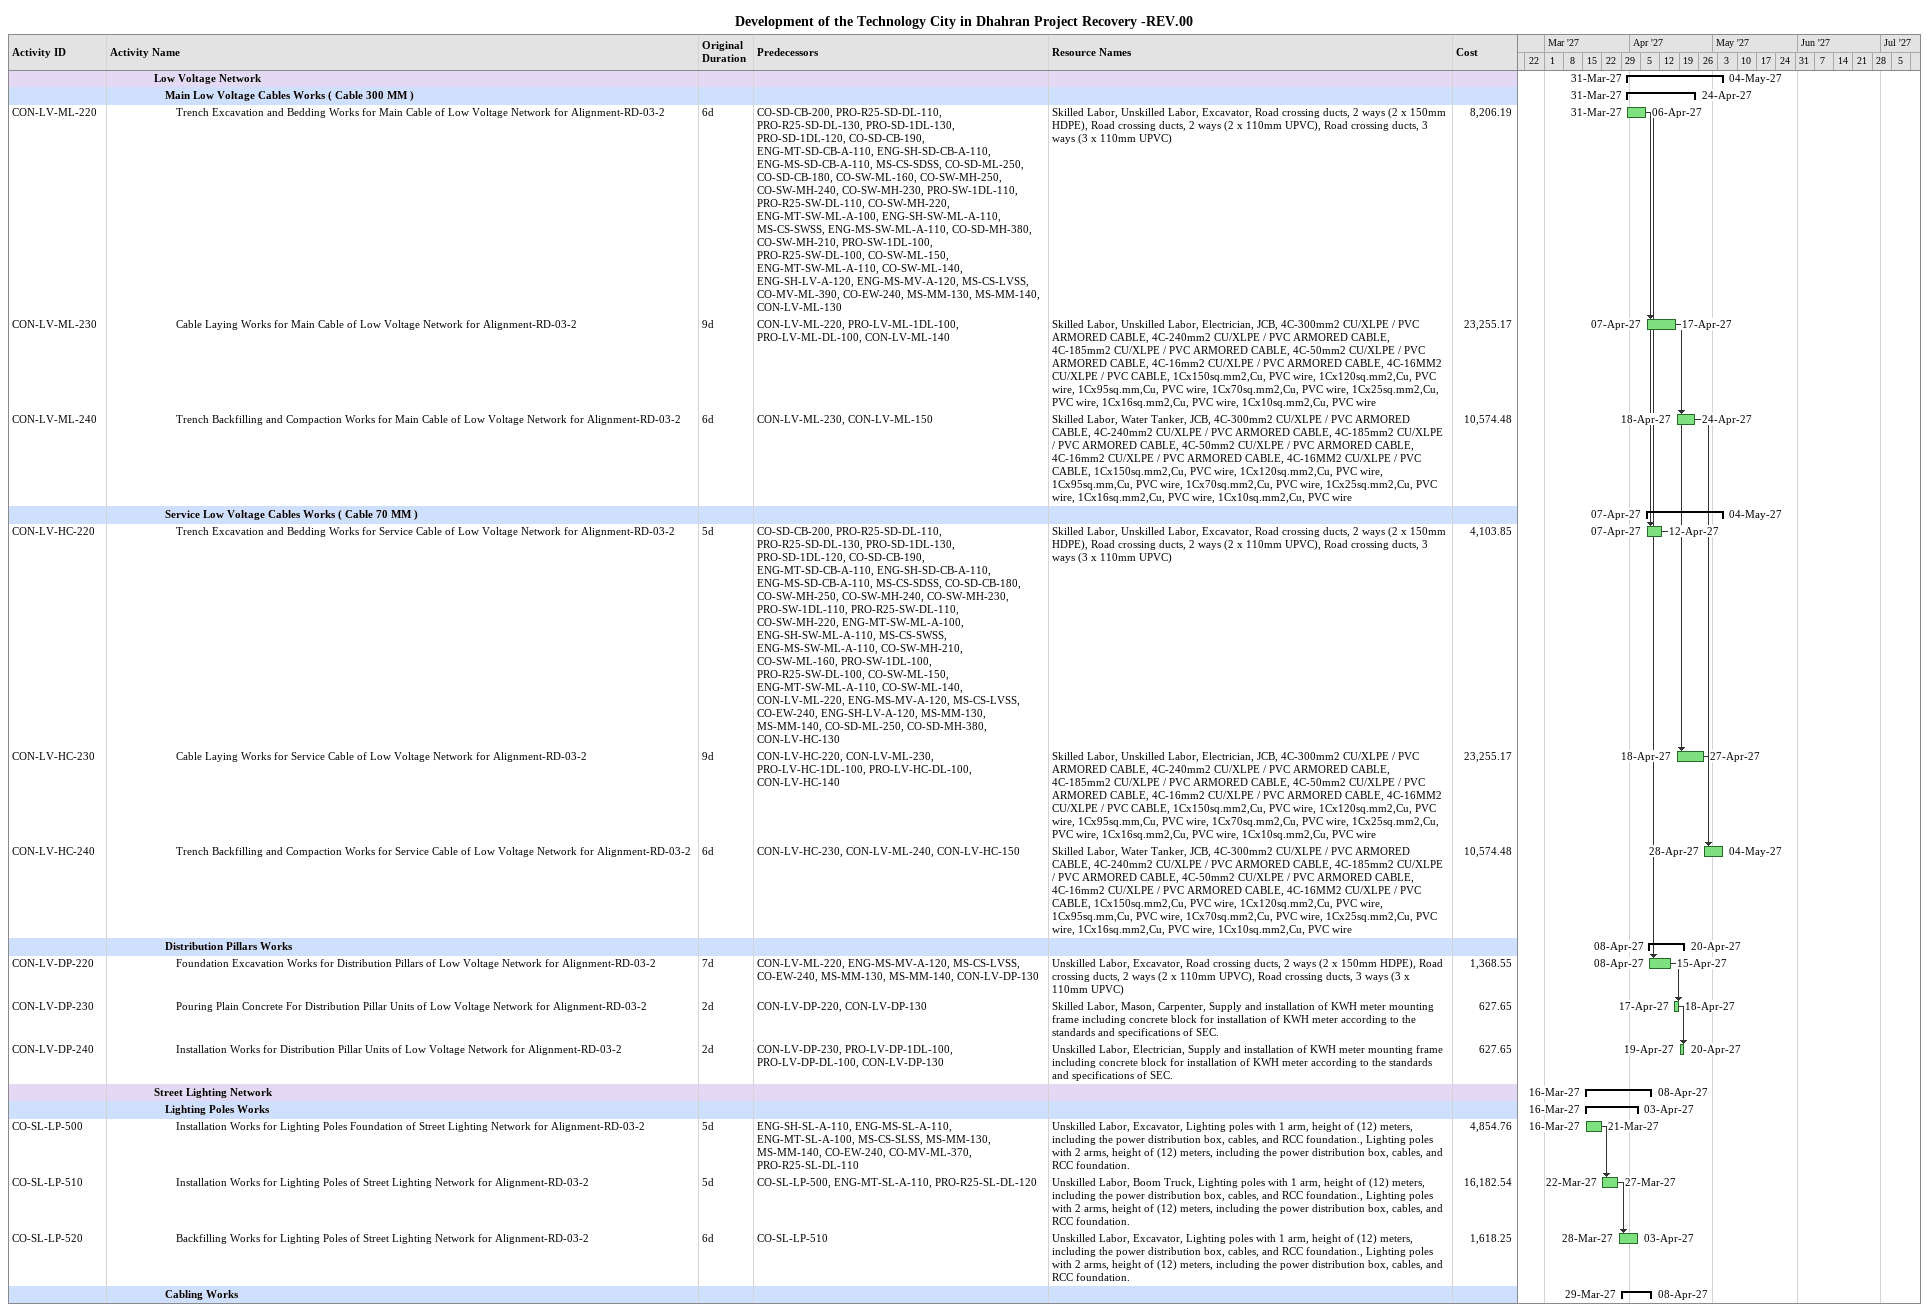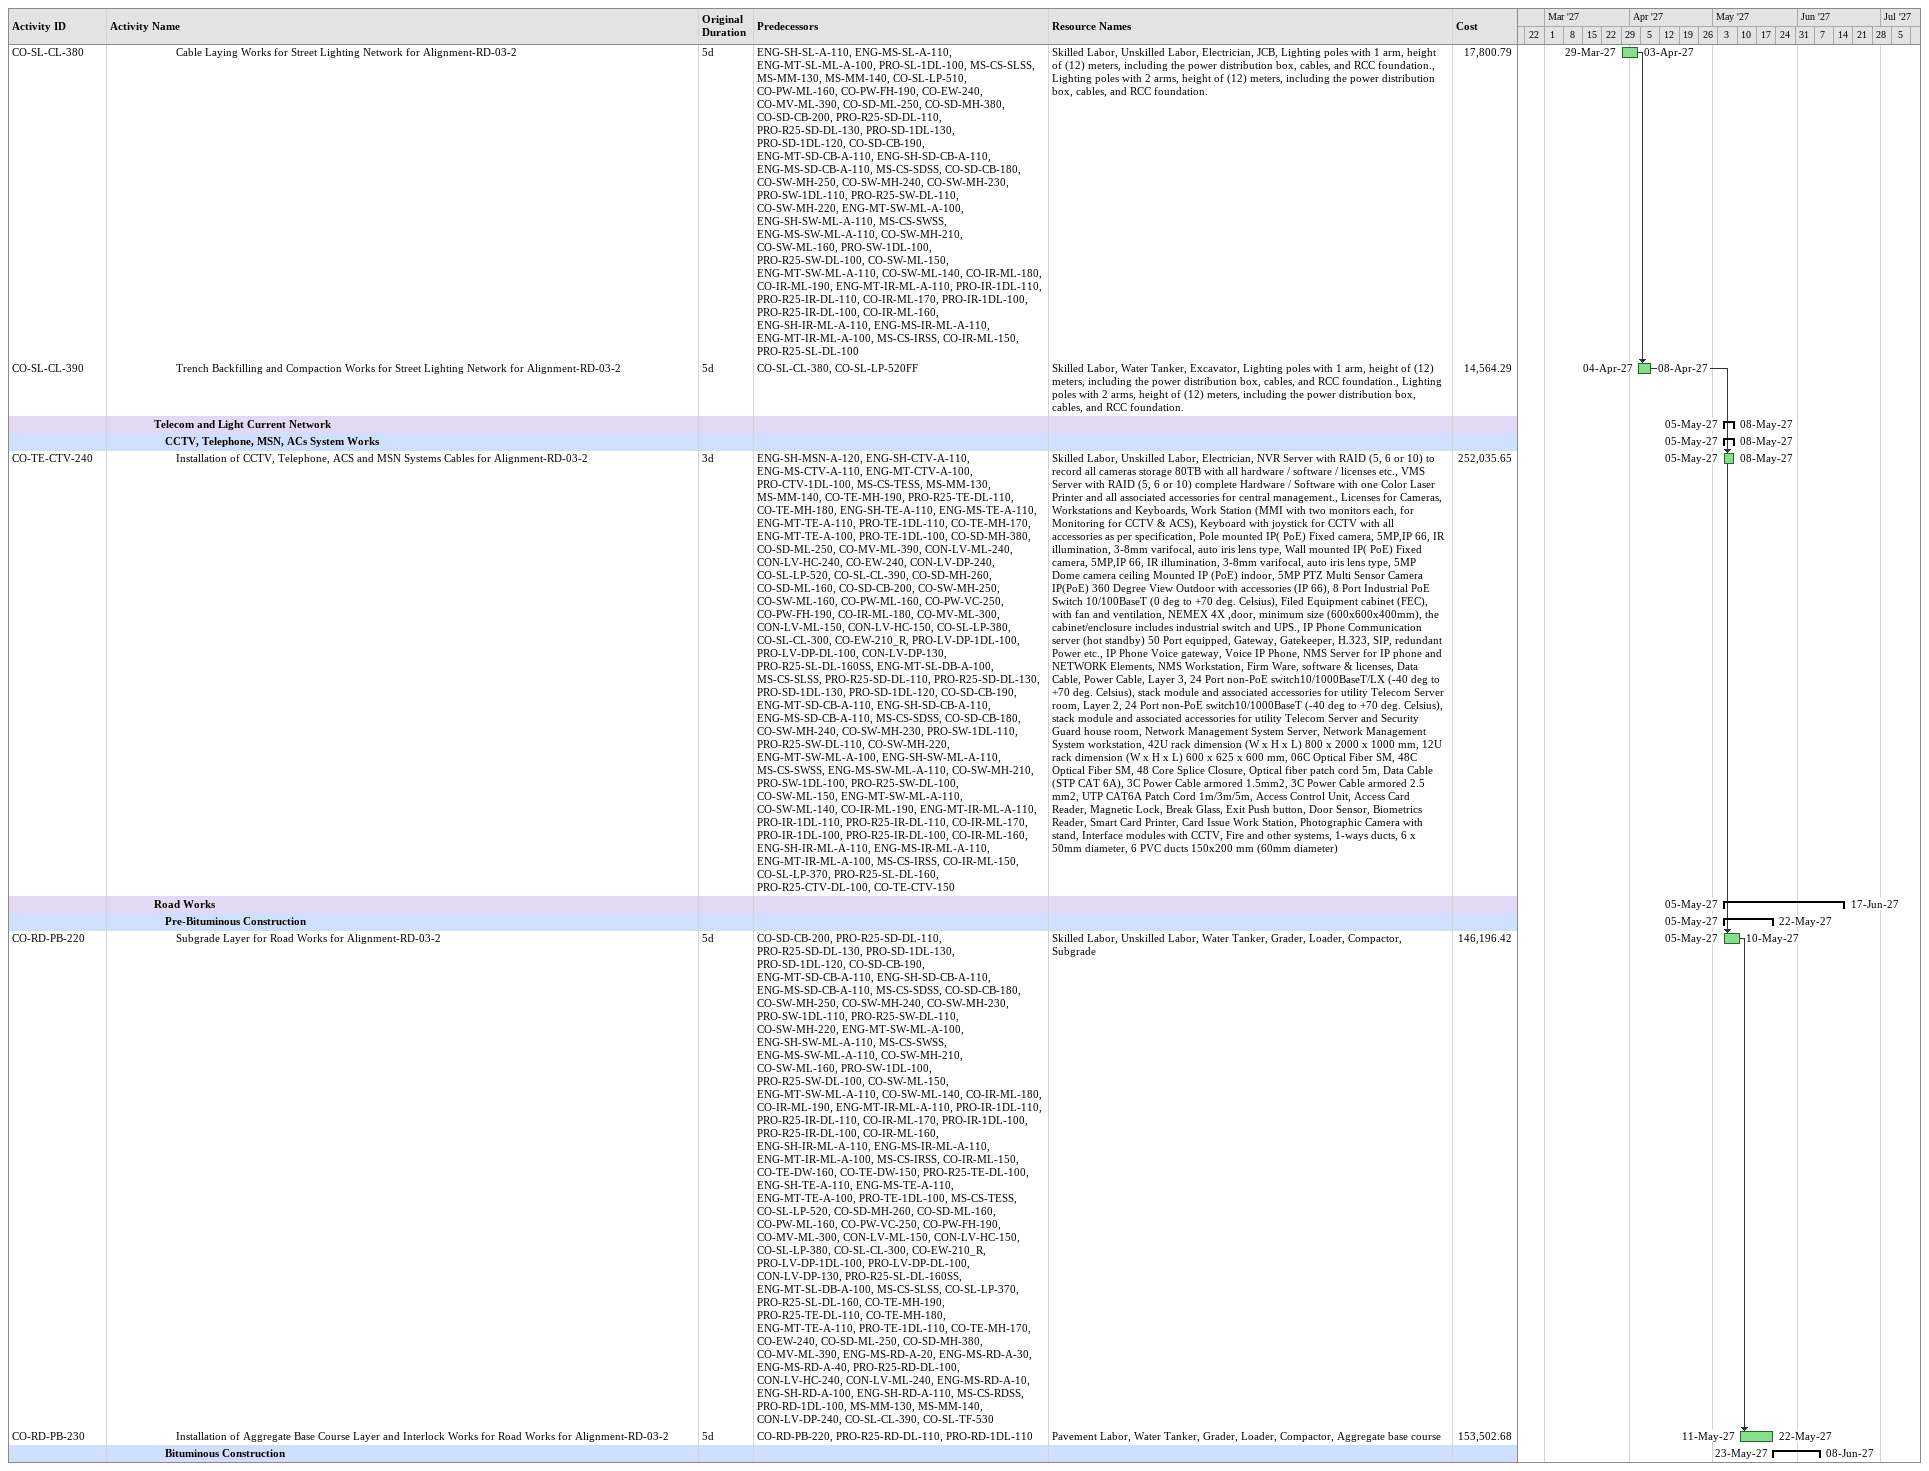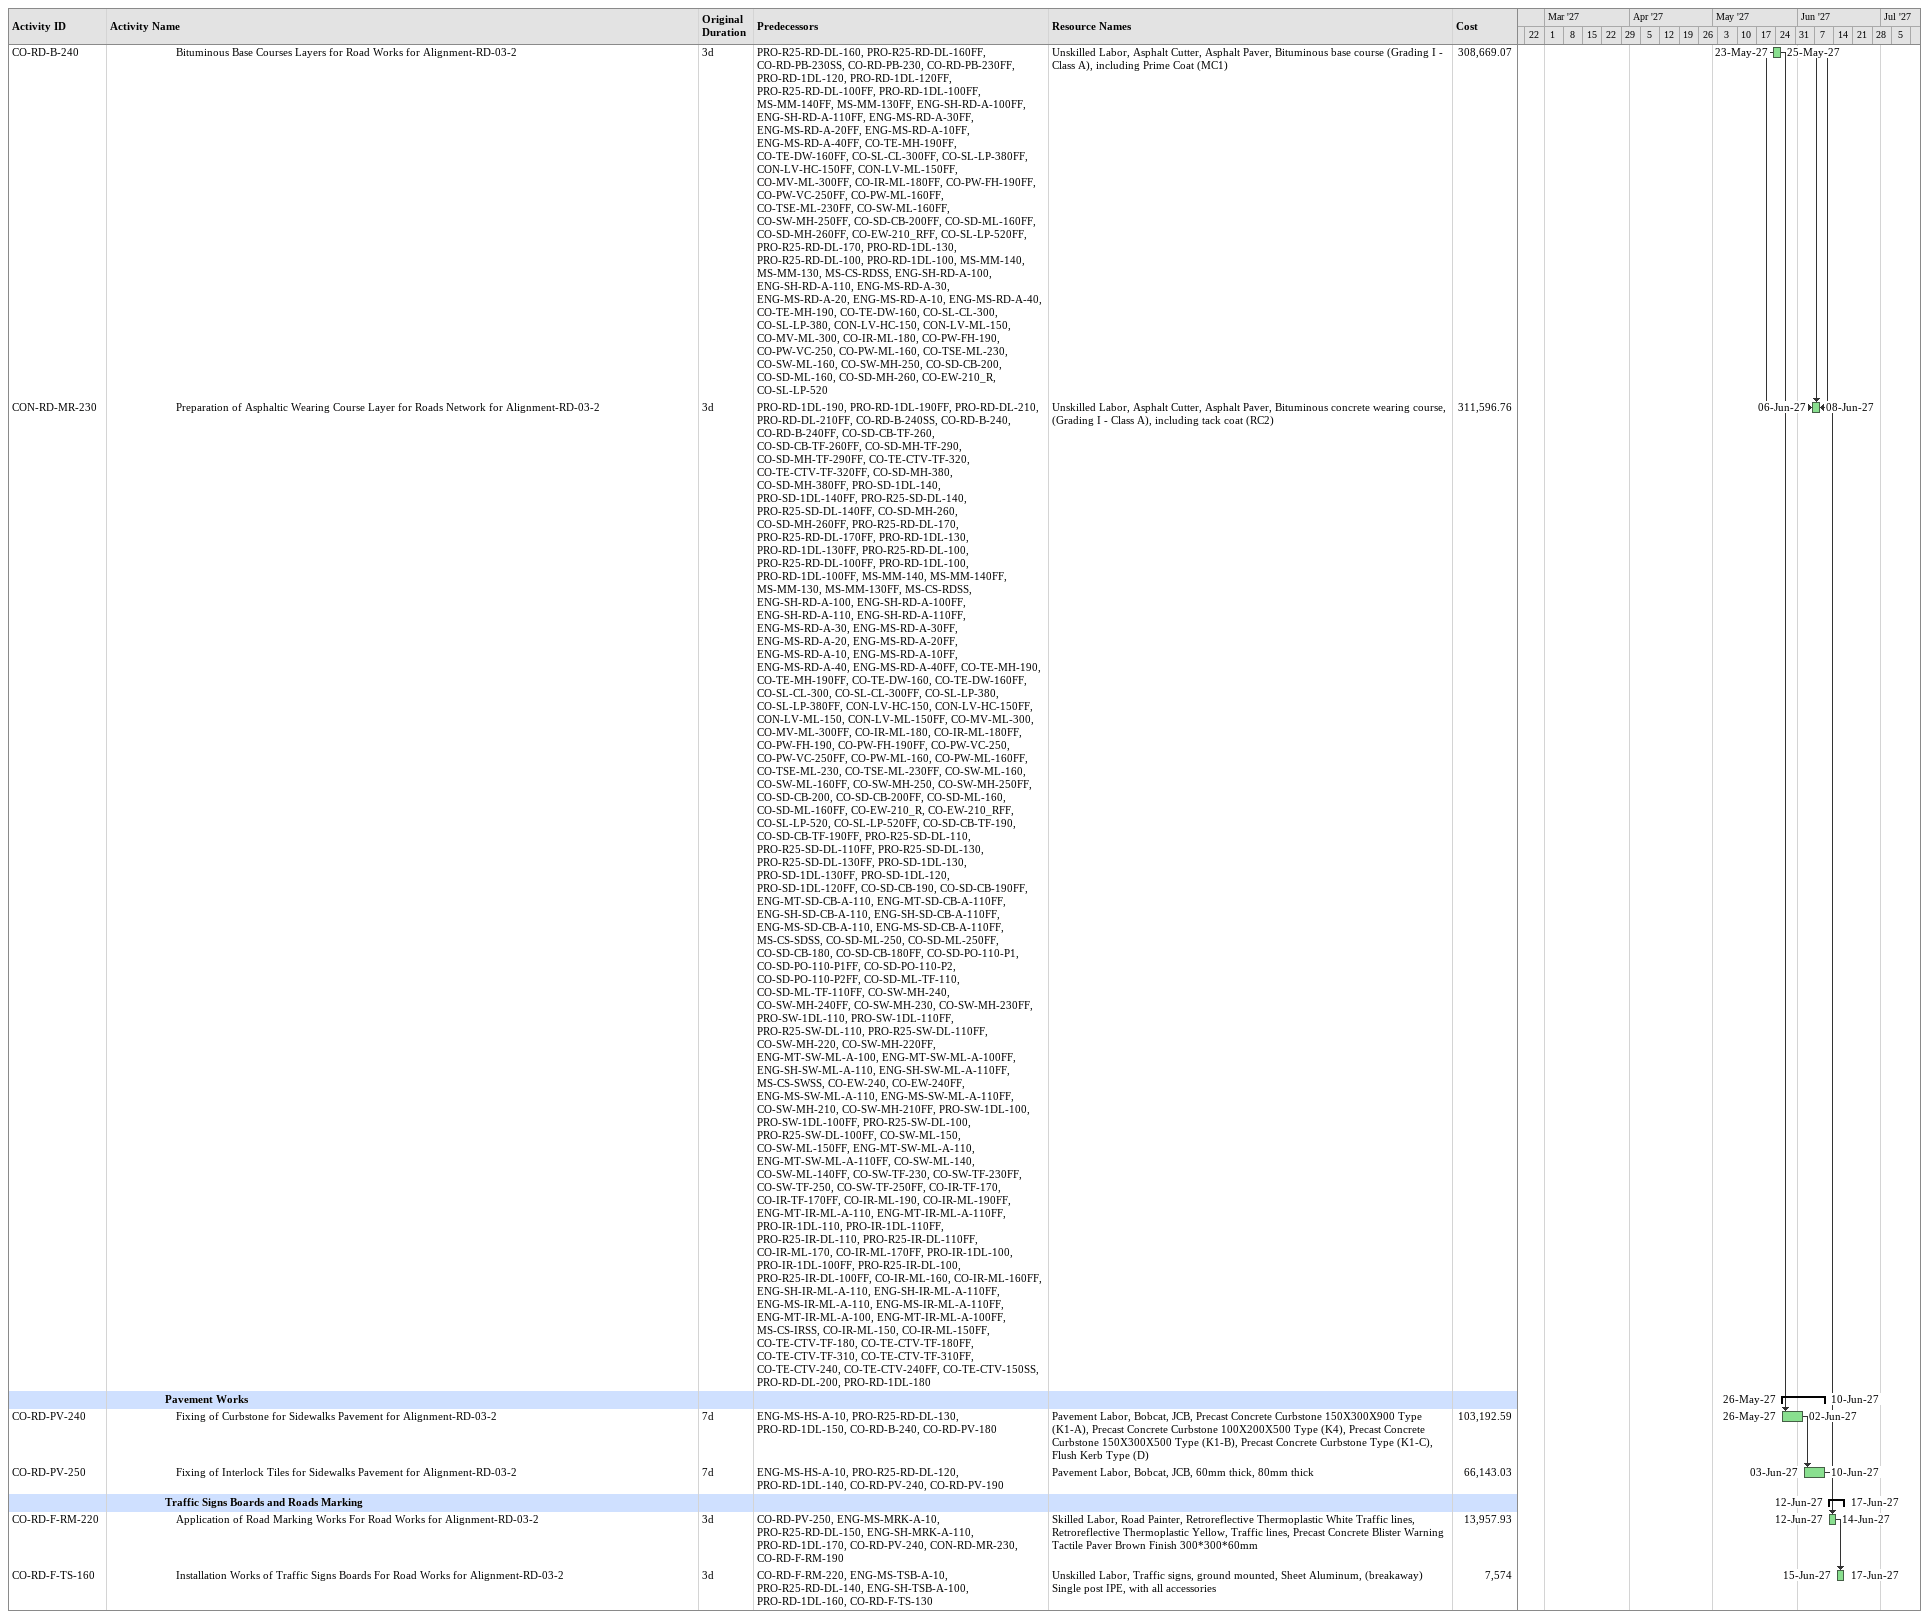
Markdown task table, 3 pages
Development of the Technology City in Dhahran Project Recovery -REV.00

| ID | Level | Task | Original duration | Start | Finish | Predecessors | Resources | Cost |
|---|---|---|---|---|---|---|---|---|
|  | 5 | **Low Voltage Network** |  | 2027-03-31 | 2027-05-04 |  |  |  |
|  | 6 | **Main Low Voltage Cables Works ( Cable 300 MM )** |  | 2027-03-31 | 2027-04-24 |  |  |  |
| CON-LV-ML-220 | 7 | Trench Excavation and Bedding Works for Main Cable of Low Voltage Network for Alignment-RD-03-2 | 6d | 2027-03-31 | 2027-04-06 | CO-SD-CB-200, PRO-R25-SD-DL-110, PRO-R25-SD-DL-130, PRO-SD-1DL-130, PRO-SD-1DL-120, CO-SD-CB-190, ENG-MT-SD-CB-A-110, ENG-SH-SD-CB-A-110, ENG-MS-SD-CB-A-110, MS-CS-SDSS, CO-SD-ML-250, CO-SD-CB-180, CO-SW-ML-160, CO-SW-MH-250, CO-SW-MH-240, CO-SW-MH-230, PRO-SW-1DL-110, PRO-R25-SW-DL-110, CO-SW-MH-220, ENG-MT-SW-ML-A-100, ENG-SH-SW-ML-A-110, MS-CS-SWSS, ENG-MS-SW-ML-A-110, CO-SD-MH-380, CO-SW-MH-210, PRO-SW-1DL-100, PRO-R25-SW-DL-100, CO-SW-ML-150, ENG-MT-SW-ML-A-110, CO-SW-ML-140, ENG-SH-LV-A-120, ENG-MS-MV-A-120, MS-CS-LVSS, CO-MV-ML-390, CO-EW-240, MS-MM-130, MS-MM-140, CON-LV-ML-130 | Skilled Labor, Unskilled Labor, Excavator, Road crossing ducts, 2 ways (2 x 150mm HDPE), Road crossing ducts, 2 ways (2 x 110mm UPVC), Road crossing ducts, 3 ways (3 x 110mm UPVC) | 8206.19 |
| CON-LV-ML-230 | 7 | Cable Laying Works for Main Cable of Low Voltage Network for Alignment-RD-03-2 | 9d | 2027-04-07 | 2027-04-17 | CON-LV-ML-220, PRO-LV-ML-1DL-100, PRO-LV-ML-DL-100, CON-LV-ML-140 | Skilled Labor, Unskilled Labor, Electrician, JCB, 4C-300mm2 CU/XLPE / PVC ARMORED CABLE, 4C-240mm2 CU/XLPE / PVC ARMORED CABLE, 4C-185mm2 CU/XLPE / PVC ARMORED CABLE, 4C-50mm2 CU/XLPE / PVC ARMORED CABLE, 4C-16mm2 CU/XLPE / PVC ARMORED CABLE, 4C-16MM2 CU/XLPE / PVC CABLE, 1Cx150sq.mm2,Cu, PVC wire, 1Cx120sq.mm2,Cu, PVC wire, 1Cx95sq.mm,Cu, PVC wire, 1Cx70sq.mm2,Cu, PVC wire, 1Cx25sq.mm2,Cu, PVC wire, 1Cx16sq.mm2,Cu, PVC wire, 1Cx10sq.mm2,Cu, PVC wire | 23255.17 |
| CON-LV-ML-240 | 7 | Trench Backfilling and Compaction Works for Main Cable of Low Voltage Network for Alignment-RD-03-2 | 6d | 2027-04-18 | 2027-04-24 | CON-LV-ML-230, CON-LV-ML-150 | Skilled Labor, Water Tanker, JCB, 4C-300mm2 CU/XLPE / PVC ARMORED CABLE, 4C-240mm2 CU/XLPE / PVC ARMORED CABLE, 4C-185mm2 CU/XLPE / PVC ARMORED CABLE, 4C-50mm2 CU/XLPE / PVC ARMORED CABLE, 4C-16mm2 CU/XLPE / PVC ARMORED CABLE, 4C-16MM2 CU/XLPE / PVC CABLE, 1Cx150sq.mm2,Cu, PVC wire, 1Cx120sq.mm2,Cu, PVC wire, 1Cx95sq.mm,Cu, PVC wire, 1Cx70sq.mm2,Cu, PVC wire, 1Cx25sq.mm2,Cu, PVC wire, 1Cx16sq.mm2,Cu, PVC wire, 1Cx10sq.mm2,Cu, PVC wire | 10574.48 |
|  | 6 | **Service Low Voltage Cables Works ( Cable 70 MM )** |  | 2027-04-07 | 2027-05-04 |  |  |  |
| CON-LV-HC-220 | 7 | Trench Excavation and Bedding Works for Service Cable of Low Voltage Network for Alignment-RD-03-2 | 5d | 2027-04-07 | 2027-04-12 | CO-SD-CB-200, PRO-R25-SD-DL-110, PRO-R25-SD-DL-130, PRO-SD-1DL-130, PRO-SD-1DL-120, CO-SD-CB-190, ENG-MT-SD-CB-A-110, ENG-SH-SD-CB-A-110, ENG-MS-SD-CB-A-110, MS-CS-SDSS, CO-SD-CB-180, CO-SW-MH-250, CO-SW-MH-240, CO-SW-MH-230, PRO-SW-1DL-110, PRO-R25-SW-DL-110, CO-SW-MH-220, ENG-MT-SW-ML-A-100, ENG-SH-SW-ML-A-110, MS-CS-SWSS, ENG-MS-SW-ML-A-110, CO-SW-MH-210, CO-SW-ML-160, PRO-SW-1DL-100, PRO-R25-SW-DL-100, CO-SW-ML-150, ENG-MT-SW-ML-A-110, CO-SW-ML-140, CON-LV-ML-220, ENG-MS-MV-A-120, MS-CS-LVSS, CO-EW-240, ENG-SH-LV-A-120, MS-MM-130, MS-MM-140, CO-SD-ML-250, CO-SD-MH-380, CON-LV-HC-130 | Skilled Labor, Unskilled Labor, Excavator, Road crossing ducts, 2 ways (2 x 150mm HDPE), Road crossing ducts, 2 ways (2 x 110mm UPVC), Road crossing ducts, 3 ways (3 x 110mm UPVC) | 4103.85 |
| CON-LV-HC-230 | 7 | Cable Laying Works for Service Cable of Low Voltage Network for Alignment-RD-03-2 | 9d | 2027-04-18 | 2027-04-27 | CON-LV-HC-220, CON-LV-ML-230, PRO-LV-HC-1DL-100, PRO-LV-HC-DL-100, CON-LV-HC-140 | Skilled Labor, Unskilled Labor, Electrician, JCB, 4C-300mm2 CU/XLPE / PVC ARMORED CABLE, 4C-240mm2 CU/XLPE / PVC ARMORED CABLE, 4C-185mm2 CU/XLPE / PVC ARMORED CABLE, 4C-50mm2 CU/XLPE / PVC ARMORED CABLE, 4C-16mm2 CU/XLPE / PVC ARMORED CABLE, 4C-16MM2 CU/XLPE / PVC CABLE, 1Cx150sq.mm2,Cu, PVC wire, 1Cx120sq.mm2,Cu, PVC wire, 1Cx95sq.mm,Cu, PVC wire, 1Cx70sq.mm2,Cu, PVC wire, 1Cx25sq.mm2,Cu, PVC wire, 1Cx16sq.mm2,Cu, PVC wire, 1Cx10sq.mm2,Cu, PVC wire | 23255.17 |
| CON-LV-HC-240 | 7 | Trench Backfilling and Compaction Works for Service Cable of Low Voltage Network for Alignment-RD-03-2 | 6d | 2027-04-28 | 2027-05-04 | CON-LV-HC-230, CON-LV-ML-240, CON-LV-HC-150 | Skilled Labor, Water Tanker, JCB, 4C-300mm2 CU/XLPE / PVC ARMORED CABLE, 4C-240mm2 CU/XLPE / PVC ARMORED CABLE, 4C-185mm2 CU/XLPE / PVC ARMORED CABLE, 4C-50mm2 CU/XLPE / PVC ARMORED CABLE, 4C-16mm2 CU/XLPE / PVC ARMORED CABLE, 4C-16MM2 CU/XLPE / PVC CABLE, 1Cx150sq.mm2,Cu, PVC wire, 1Cx120sq.mm2,Cu, PVC wire, 1Cx95sq.mm,Cu, PVC wire, 1Cx70sq.mm2,Cu, PVC wire, 1Cx25sq.mm2,Cu, PVC wire, 1Cx16sq.mm2,Cu, PVC wire, 1Cx10sq.mm2,Cu, PVC wire | 10574.48 |
|  | 6 | **Distribution Pillars Works** |  | 2027-04-08 | 2027-04-20 |  |  |  |
| CON-LV-DP-220 | 7 | Foundation Excavation Works for Distribution Pillars of Low Voltage Network for Alignment-RD-03-2 | 7d | 2027-04-08 | 2027-04-15 | CON-LV-ML-220, ENG-MS-MV-A-120, MS-CS-LVSS, CO-EW-240, MS-MM-130, MS-MM-140, CON-LV-DP-130 | Unskilled Labor, Excavator, Road crossing ducts, 2 ways (2 x 150mm HDPE), Road crossing ducts, 2 ways (2 x 110mm UPVC), Road crossing ducts, 3 ways (3 x 110mm UPVC) | 1368.55 |
| CON-LV-DP-230 | 7 | Pouring Plain Concrete For Distribution Pillar Units of Low Voltage Network for Alignment-RD-03-2 | 2d | 2027-04-17 | 2027-04-18 | CON-LV-DP-220, CON-LV-DP-130 | Skilled Labor, Mason, Carpenter, Supply and installation of KWH meter mounting frame including concrete block for installation of KWH meter according to the standards and specifications of SEC. | 627.65 |
| CON-LV-DP-240 | 7 | Installation Works for Distribution Pillar Units of Low Voltage Network for Alignment-RD-03-2 | 2d | 2027-04-19 | 2027-04-20 | CON-LV-DP-230, PRO-LV-DP-1DL-100, PRO-LV-DP-DL-100, CON-LV-DP-130 | Unskilled Labor, Electrician, Supply and installation of KWH meter mounting frame including concrete block for installation of KWH meter according to the standards and specifications of SEC. | 627.65 |
|  | 5 | **Street Lighting Network** |  | 2027-03-16 | 2027-04-08 |  |  |  |
|  | 6 | **Lighting Poles Works** |  | 2027-03-16 | 2027-04-03 |  |  |  |
| CO-SL-LP-500 | 7 | Installation Works for Lighting Poles Foundation of Street Lighting Network for Alignment-RD-03-2 | 5d | 2027-03-16 | 2027-03-21 | ENG-SH-SL-A-110, ENG-MS-SL-A-110, ENG-MT-SL-A-100, MS-CS-SLSS, MS-MM-130, MS-MM-140, CO-EW-240, CO-MV-ML-370, PRO-R25-SL-DL-110 | Unskilled Labor, Excavator, Lighting poles with 1 arm, height of (12) meters, including the power distribution box, cables, and RCC foundation., Lighting poles with 2 arms, height of (12) meters, including the power distribution box, cables, and RCC foundation. | 4854.76 |
| CO-SL-LP-510 | 7 | Installation Works for Lighting Poles of Street Lighting Network for Alignment-RD-03-2 | 5d | 2027-03-22 | 2027-03-27 | CO-SL-LP-500, ENG-MT-SL-A-110, PRO-R25-SL-DL-120 | Unskilled Labor, Boom Truck, Lighting poles with 1 arm, height of (12) meters, including the power distribution box, cables, and RCC foundation., Lighting poles with 2 arms, height of (12) meters, including the power distribution box, cables, and RCC foundation. | 16182.54 |
| CO-SL-LP-520 | 7 | Backfilling Works for Lighting Poles of Street Lighting Network for Alignment-RD-03-2 | 6d | 2027-03-28 | 2027-04-03 | CO-SL-LP-510 | Unskilled Labor, Excavator, Lighting poles with 1 arm, height of (12) meters, including the power distribution box, cables, and RCC foundation., Lighting poles with 2 arms, height of (12) meters, including the power distribution box, cables, and RCC foundation. | 1618.25 |
|  | 6 | **Cabling Works** |  | 2027-03-29 | 2027-04-08 |  |  |  |
| CO-SL-CL-380 | 7 | Cable Laying Works for Street Lighting Network for Alignment-RD-03-2 | 5d | 2027-03-29 | 2027-04-03 | ENG-SH-SL-A-110, ENG-MS-SL-A-110, ENG-MT-SL-ML-A-100, PRO-SL-1DL-100, MS-CS-SLSS, MS-MM-130, MS-MM-140, CO-SL-LP-510, CO-PW-ML-160, CO-PW-FH-190, CO-EW-240, CO-MV-ML-390, CO-SD-ML-250, CO-SD-MH-380, CO-SD-CB-200, PRO-R25-SD-DL-110, PRO-R25-SD-DL-130, PRO-SD-1DL-130, PRO-SD-1DL-120, CO-SD-CB-190, ENG-MT-SD-CB-A-110, ENG-SH-SD-CB-A-110, ENG-MS-SD-CB-A-110, MS-CS-SDSS, CO-SD-CB-180, CO-SW-MH-250, CO-SW-MH-240, CO-SW-MH-230, PRO-SW-1DL-110, PRO-R25-SW-DL-110, CO-SW-MH-220, ENG-MT-SW-ML-A-100, ENG-SH-SW-ML-A-110, MS-CS-SWSS, ENG-MS-SW-ML-A-110, CO-SW-MH-210, CO-SW-ML-160, PRO-SW-1DL-100, PRO-R25-SW-DL-100, CO-SW-ML-150, ENG-MT-SW-ML-A-110, CO-SW-ML-140, CO-IR-ML-180, CO-IR-ML-190, ENG-MT-IR-ML-A-110, PRO-IR-1DL-110, PRO-R25-IR-DL-110, CO-IR-ML-170, PRO-IR-1DL-100, PRO-R25-IR-DL-100, CO-IR-ML-160, ENG-SH-IR-ML-A-110, ENG-MS-IR-ML-A-110, ENG-MT-IR-ML-A-100, MS-CS-IRSS, CO-IR-ML-150, PRO-R25-SL-DL-100 | Skilled Labor, Unskilled Labor, Electrician, JCB, Lighting poles with 1 arm, height of (12) meters, including the power distribution box, cables, and RCC foundation., Lighting poles with 2 arms, height of (12) meters, including the power distribution box, cables, and RCC foundation. | 17800.79 |
| CO-SL-CL-390 | 7 | Trench Backfilling and Compaction Works for Street Lighting Network for Alignment-RD-03-2 | 5d | 2027-04-04 | 2027-04-08 | CO-SL-CL-380, CO-SL-LP-520FF | Skilled Labor, Water Tanker, Excavator, Lighting poles with 1 arm, height of (12) meters, including the power distribution box, cables, and RCC foundation., Lighting poles with 2 arms, height of (12) meters, including the power distribution box, cables, and RCC foundation. | 14564.29 |
|  | 5 | **Telecom and Light Current Network** |  | 2027-05-05 | 2027-05-08 |  |  |  |
|  | 6 | **CCTV, Telephone, MSN, ACs System Works** |  | 2027-05-05 | 2027-05-08 |  |  |  |
| CO-TE-CTV-240 | 7 | Installation of CCTV, Telephone, ACS and MSN Systems Cables for Alignment-RD-03-2 | 3d | 2027-05-05 | 2027-05-08 | ENG-SH-MSN-A-120, ENG-SH-CTV-A-110, ENG-MS-CTV-A-110, ENG-MT-CTV-A-100, PRO-CTV-1DL-100, MS-CS-TESS, MS-MM-130, MS-MM-140, CO-TE-MH-190, PRO-R25-TE-DL-110, CO-TE-MH-180, ENG-SH-TE-A-110, ENG-MS-TE-A-110, ENG-MT-TE-A-110, PRO-TE-1DL-110, CO-TE-MH-170, ENG-MT-TE-A-100, PRO-TE-1DL-100, CO-SD-MH-380, CO-SD-ML-250, CO-MV-ML-390, CON-LV-ML-240, CON-LV-HC-240, CO-EW-240, CON-LV-DP-240, CO-SL-LP-520, CO-SL-CL-390, CO-SD-MH-260, CO-SD-ML-160, CO-SD-CB-200, CO-SW-MH-250, CO-SW-ML-160, CO-PW-ML-160, CO-PW-VC-250, CO-PW-FH-190, CO-IR-ML-180, CO-MV-ML-300, CON-LV-ML-150, CON-LV-HC-150, CO-SL-LP-380, CO-SL-CL-300, CO-EW-210_R, PRO-LV-DP-1DL-100, PRO-LV-DP-DL-100, CON-LV-DP-130, PRO-R25-SL-DL-160SS, ENG-MT-SL-DB-A-100, MS-CS-SLSS, PRO-R25-SD-DL-110, PRO-R25-SD-DL-130, PRO-SD-1DL-130, PRO-SD-1DL-120, CO-SD-CB-190, ENG-MT-SD-CB-A-110, ENG-SH-SD-CB-A-110, ENG-MS-SD-CB-A-110, MS-CS-SDSS, CO-SD-CB-180, CO-SW-MH-240, CO-SW-MH-230, PRO-SW-1DL-110, PRO-R25-SW-DL-110, CO-SW-MH-220, ENG-MT-SW-ML-A-100, ENG-SH-SW-ML-A-110, MS-CS-SWSS, ENG-MS-SW-ML-A-110, CO-SW-MH-210, PRO-SW-1DL-100, PRO-R25-SW-DL-100, CO-SW-ML-150, ENG-MT-SW-ML-A-110, CO-SW-ML-140, CO-IR-ML-190, ENG-MT-IR-ML-A-110, PRO-IR-1DL-110, PRO-R25-IR-DL-110, CO-IR-ML-170, PRO-IR-1DL-100, PRO-R25-IR-DL-100, CO-IR-ML-160, ENG-SH-IR-ML-A-110, ENG-MS-IR-ML-A-110, ENG-MT-IR-ML-A-100, MS-CS-IRSS, CO-IR-ML-150, CO-SL-LP-370, PRO-R25-SL-DL-160, PRO-R25-CTV-DL-100, CO-TE-CTV-150 | Skilled Labor, Unskilled Labor, Electrician, NVR Server with RAID (5, 6 or 10) to record all cameras storage 80TB with all hardware / software / licenses etc., VMS Server with RAID (5, 6 or 10) complete Hardware / Software with one Color Laser Printer and all associated accessories for central management., Licenses for Cameras, Workstations and Keyboards, Work Station (MMI with two monitors each, for Monitoring for CCTV & ACS), Keyboard with joystick for CCTV with all accessories as per specification, Pole mounted IP( PoE) Fixed camera, 5MP,IP 66, IR illumination, 3-8mm varifocal, auto iris lens type, Wall mounted IP( PoE) Fixed camera, 5MP,IP 66, IR illumination, 3-8mm varifocal, auto iris lens type, 5MP Dome camera ceiling Mounted IP (PoE) indoor, 5MP PTZ Multi Sensor Camera IP(PoE) 360 Degree View Outdoor with accessories (IP 66), 8 Port Industrial PoE Switch 10/100BaseT (0 deg to +70 deg. Celsius), Filed Equipment cabinet (FEC), with fan and ventilation, NEMEX 4X ,door, minimum size (600x600x400mm), the cabinet/enclosure includes industrial switch and UPS., IP Phone Communication server (hot standby) 50 Port equipped, Gateway, Gatekeeper, H.323, SIP, redundant Power etc., IP Phone Voice gateway, Voice IP Phone, NMS Server for IP phone and NETWORK Elements, NMS Workstation, Firm Ware, software & licenses, Data Cable, Power Cable, Layer 3, 24 Port non-PoE switch10/1000BaseT/LX (-40 deg to +70 deg. Celsius), stack module and associated accessories for utility Telecom Server room, Layer 2, 24 Port non-PoE switch10/1000BaseT (-40 deg to +70 deg. Celsius), stack module and associated accessories for utility Telecom Server and Security Guard house room, Network Management System Server, Network Management System workstation, 42U rack dimension (W x H x L) 800 x 2000 x 1000 mm, 12U rack dimension (W x H x L) 600 x 625 x 600 mm, 06C Optical Fiber SM, 48C Optical Fiber SM, 48 Core Splice Closure, Optical fiber patch cord 5m, Data Cable (STP CAT 6A), 3C Power Cable armored 1.5mm2, 3C Power Cable armored 2.5 mm2, UTP CAT6A Patch Cord 1m/3m/5m, Access Control Unit, Access Card Reader, Magnetic Lock, Break Glass, Exit Push button, Door Sensor, Biometrics Reader, Smart Card Printer, Card Issue Work Station, Photographic Camera with stand, Interface modules with CCTV, Fire and other systems, 1-ways ducts, 6 x 50mm diameter, 6 PVC ducts 150x200 mm (60mm diameter) | 252035.65 |
|  | 5 | **Road Works** |  | 2027-05-05 | 2027-06-17 |  |  |  |
|  | 6 | **Pre-Bituminous Construction** |  | 2027-05-05 | 2027-05-22 |  |  |  |
| CO-RD-PB-220 | 7 | Subgrade Layer for Road Works for Alignment-RD-03-2 | 5d | 2027-05-05 | 2027-05-10 | CO-SD-CB-200, PRO-R25-SD-DL-110, PRO-R25-SD-DL-130, PRO-SD-1DL-130, PRO-SD-1DL-120, CO-SD-CB-190, ENG-MT-SD-CB-A-110, ENG-SH-SD-CB-A-110, ENG-MS-SD-CB-A-110, MS-CS-SDSS, CO-SD-CB-180, CO-SW-MH-250, CO-SW-MH-240, CO-SW-MH-230, PRO-SW-1DL-110, PRO-R25-SW-DL-110, CO-SW-MH-220, ENG-MT-SW-ML-A-100, ENG-SH-SW-ML-A-110, MS-CS-SWSS, ENG-MS-SW-ML-A-110, CO-SW-MH-210, CO-SW-ML-160, PRO-SW-1DL-100, PRO-R25-SW-DL-100, CO-SW-ML-150, ENG-MT-SW-ML-A-110, CO-SW-ML-140, CO-IR-ML-180, CO-IR-ML-190, ENG-MT-IR-ML-A-110, PRO-IR-1DL-110, PRO-R25-IR-DL-110, CO-IR-ML-170, PRO-IR-1DL-100, PRO-R25-IR-DL-100, CO-IR-ML-160, ENG-SH-IR-ML-A-110, ENG-MS-IR-ML-A-110, ENG-MT-IR-ML-A-100, MS-CS-IRSS, CO-IR-ML-150, CO-TE-DW-160, CO-TE-DW-150, PRO-R25-TE-DL-100, ENG-SH-TE-A-110, ENG-MS-TE-A-110, ENG-MT-TE-A-100, PRO-TE-1DL-100, MS-CS-TESS, CO-SL-LP-520, CO-SD-MH-260, CO-SD-ML-160, CO-PW-ML-160, CO-PW-VC-250, CO-PW-FH-190, CO-MV-ML-300, CON-LV-ML-150, CON-LV-HC-150, CO-SL-LP-380, CO-SL-CL-300, CO-EW-210_R, PRO-LV-DP-1DL-100, PRO-LV-DP-DL-100, CON-LV-DP-130, PRO-R25-SL-DL-160SS, ENG-MT-SL-DB-A-100, MS-CS-SLSS, CO-SL-LP-370, PRO-R25-SL-DL-160, CO-TE-MH-190, PRO-R25-TE-DL-110, CO-TE-MH-180, ENG-MT-TE-A-110, PRO-TE-1DL-110, CO-TE-MH-170, CO-EW-240, CO-SD-ML-250, CO-SD-MH-380, CO-MV-ML-390, ENG-MS-RD-A-20, ENG-MS-RD-A-30, ENG-MS-RD-A-40, PRO-R25-RD-DL-100, CON-LV-HC-240, CON-LV-ML-240, ENG-MS-RD-A-10, ENG-SH-RD-A-100, ENG-SH-RD-A-110, MS-CS-RDSS, PRO-RD-1DL-100, MS-MM-130, MS-MM-140, CON-LV-DP-240, CO-SL-CL-390, CO-SL-TF-530 | Skilled Labor, Unskilled Labor, Water Tanker, Grader, Loader, Compactor, Subgrade | 146196.42 |
| CO-RD-PB-230 | 7 | Installation of Aggregate Base Course Layer and Interlock Works for Road Works for Alignment-RD-03-2 | 5d | 2027-05-11 | 2027-05-22 | CO-RD-PB-220, PRO-R25-RD-DL-110, PRO-RD-1DL-110 | Pavement Labor, Water Tanker, Grader, Loader, Compactor, Aggregate base course | 153502.68 |
|  | 6 | **Bituminous Construction** |  | 2027-05-23 | 2027-06-08 |  |  |  |
| CO-RD-B-240 | 7 | Bituminous Base Courses Layers for Road Works for Alignment-RD-03-2 | 3d | 2027-05-23 | 2027-05-25 | PRO-R25-RD-DL-160, PRO-R25-RD-DL-160FF, CO-RD-PB-230SS, CO-RD-PB-230, CO-RD-PB-230FF, PRO-RD-1DL-120, PRO-RD-1DL-120FF, PRO-R25-RD-DL-100FF, PRO-RD-1DL-100FF, MS-MM-140FF, MS-MM-130FF, ENG-SH-RD-A-100FF, ENG-SH-RD-A-110FF, ENG-MS-RD-A-30FF, ENG-MS-RD-A-20FF, ENG-MS-RD-A-10FF, ENG-MS-RD-A-40FF, CO-TE-MH-190FF, CO-TE-DW-160FF, CO-SL-CL-300FF, CO-SL-LP-380FF, CON-LV-HC-150FF, CON-LV-ML-150FF, CO-MV-ML-300FF, CO-IR-ML-180FF, CO-PW-FH-190FF, CO-PW-VC-250FF, CO-PW-ML-160FF, CO-TSE-ML-230FF, CO-SW-ML-160FF, CO-SW-MH-250FF, CO-SD-CB-200FF, CO-SD-ML-160FF, CO-SD-MH-260FF, CO-EW-210_RFF, CO-SL-LP-520FF, PRO-R25-RD-DL-170, PRO-RD-1DL-130, PRO-R25-RD-DL-100, PRO-RD-1DL-100, MS-MM-140, MS-MM-130, MS-CS-RDSS, ENG-SH-RD-A-100, ENG-SH-RD-A-110, ENG-MS-RD-A-30, ENG-MS-RD-A-20, ENG-MS-RD-A-10, ENG-MS-RD-A-40, CO-TE-MH-190, CO-TE-DW-160, CO-SL-CL-300, CO-SL-LP-380, CON-LV-HC-150, CON-LV-ML-150, CO-MV-ML-300, CO-IR-ML-180, CO-PW-FH-190, CO-PW-VC-250, CO-PW-ML-160, CO-TSE-ML-230, CO-SW-ML-160, CO-SW-MH-250, CO-SD-CB-200, CO-SD-ML-160, CO-SD-MH-260, CO-EW-210_R, CO-SL-LP-520 | Unskilled Labor, Asphalt Cutter, Asphalt Paver, Bituminous base course (Grading I - Class A), including Prime Coat (MC1) | 308669.07 |
| CON-RD-MR-230 | 7 | Preparation of Asphaltic Wearing Course Layer for Roads Network for Alignment-RD-03-2 | 3d | 2027-06-06 | 2027-06-08 | PRO-RD-1DL-190, PRO-RD-1DL-190FF, PRO-RD-DL-210, PRO-RD-DL-210FF, CO-RD-B-240SS, CO-RD-B-240, CO-RD-B-240FF, CO-SD-CB-TF-260, CO-SD-CB-TF-260FF, CO-SD-MH-TF-290, CO-SD-MH-TF-290FF, CO-TE-CTV-TF-320, CO-TE-CTV-TF-320FF, CO-SD-MH-380, CO-SD-MH-380FF, PRO-SD-1DL-140, PRO-SD-1DL-140FF, PRO-R25-SD-DL-140, PRO-R25-SD-DL-140FF, CO-SD-MH-260, CO-SD-MH-260FF, PRO-R25-RD-DL-170, PRO-R25-RD-DL-170FF, PRO-RD-1DL-130, PRO-RD-1DL-130FF, PRO-R25-RD-DL-100, PRO-R25-RD-DL-100FF, PRO-RD-1DL-100, PRO-RD-1DL-100FF, MS-MM-140, MS-MM-140FF, MS-MM-130, MS-MM-130FF, MS-CS-RDSS, ENG-SH-RD-A-100, ENG-SH-RD-A-100FF, ENG-SH-RD-A-110, ENG-SH-RD-A-110FF, ENG-MS-RD-A-30, ENG-MS-RD-A-30FF, ENG-MS-RD-A-20, ENG-MS-RD-A-20FF, ENG-MS-RD-A-10, ENG-MS-RD-A-10FF, ENG-MS-RD-A-40, ENG-MS-RD-A-40FF, CO-TE-MH-190, CO-TE-MH-190FF, CO-TE-DW-160, CO-TE-DW-160FF, CO-SL-CL-300, CO-SL-CL-300FF, CO-SL-LP-380, CO-SL-LP-380FF, CON-LV-HC-150, CON-LV-HC-150FF, CON-LV-ML-150, CON-LV-ML-150FF, CO-MV-ML-300, CO-MV-ML-300FF, CO-IR-ML-180, CO-IR-ML-180FF, CO-PW-FH-190, CO-PW-FH-190FF, CO-PW-VC-250, CO-PW-VC-250FF, CO-PW-ML-160, CO-PW-ML-160FF, CO-TSE-ML-230, CO-TSE-ML-230FF, CO-SW-ML-160, CO-SW-ML-160FF, CO-SW-MH-250, CO-SW-MH-250FF, CO-SD-CB-200, CO-SD-CB-200FF, CO-SD-ML-160, CO-SD-ML-160FF, CO-EW-210_R, CO-EW-210_RFF, CO-SL-LP-520, CO-SL-LP-520FF, CO-SD-CB-TF-190, CO-SD-CB-TF-190FF, PRO-R25-SD-DL-110, PRO-R25-SD-DL-110FF, PRO-R25-SD-DL-130, PRO-R25-SD-DL-130FF, PRO-SD-1DL-130, PRO-SD-1DL-130FF, PRO-SD-1DL-120, PRO-SD-1DL-120FF, CO-SD-CB-190, CO-SD-CB-190FF, ENG-MT-SD-CB-A-110, ENG-MT-SD-CB-A-110FF, ENG-SH-SD-CB-A-110, ENG-SH-SD-CB-A-110FF, ENG-MS-SD-CB-A-110, ENG-MS-SD-CB-A-110FF, MS-CS-SDSS, CO-SD-ML-250, CO-SD-ML-250FF, CO-SD-CB-180, CO-SD-CB-180FF, CO-SD-PO-110-P1, CO-SD-PO-110-P1FF, CO-SD-PO-110-P2, CO-SD-PO-110-P2FF, CO-SD-ML-TF-110, CO-SD-ML-TF-110FF, CO-SW-MH-240, CO-SW-MH-240FF, CO-SW-MH-230, CO-SW-MH-230FF, PRO-SW-1DL-110, PRO-SW-1DL-110FF, PRO-R25-SW-DL-110, PRO-R25-SW-DL-110FF, CO-SW-MH-220, CO-SW-MH-220FF, ENG-MT-SW-ML-A-100, ENG-MT-SW-ML-A-100FF, ENG-SH-SW-ML-A-110, ENG-SH-SW-ML-A-110FF, MS-CS-SWSS, CO-EW-240, CO-EW-240FF, ENG-MS-SW-ML-A-110, ENG-MS-SW-ML-A-110FF, CO-SW-MH-210, CO-SW-MH-210FF, PRO-SW-1DL-100, PRO-SW-1DL-100FF, PRO-R25-SW-DL-100, PRO-R25-SW-DL-100FF, CO-SW-ML-150, CO-SW-ML-150FF, ENG-MT-SW-ML-A-110, ENG-MT-SW-ML-A-110FF, CO-SW-ML-140, CO-SW-ML-140FF, CO-SW-TF-230, CO-SW-TF-230FF, CO-SW-TF-250, CO-SW-TF-250FF, CO-IR-TF-170, CO-IR-TF-170FF, CO-IR-ML-190, CO-IR-ML-190FF, ENG-MT-IR-ML-A-110, ENG-MT-IR-ML-A-110FF, PRO-IR-1DL-110, PRO-IR-1DL-110FF, PRO-R25-IR-DL-110, PRO-R25-IR-DL-110FF, CO-IR-ML-170, CO-IR-ML-170FF, PRO-IR-1DL-100, PRO-IR-1DL-100FF, PRO-R25-IR-DL-100, PRO-R25-IR-DL-100FF, CO-IR-ML-160, CO-IR-ML-160FF, ENG-SH-IR-ML-A-110, ENG-SH-IR-ML-A-110FF, ENG-MS-IR-ML-A-110, ENG-MS-IR-ML-A-110FF, ENG-MT-IR-ML-A-100, ENG-MT-IR-ML-A-100FF, MS-CS-IRSS, CO-IR-ML-150, CO-IR-ML-150FF, CO-TE-CTV-TF-180, CO-TE-CTV-TF-180FF, CO-TE-CTV-TF-310, CO-TE-CTV-TF-310FF, CO-TE-CTV-240, CO-TE-CTV-240FF, CO-TE-CTV-150SS, PRO-RD-DL-200, PRO-RD-1DL-180 | Unskilled Labor, Asphalt Cutter, Asphalt Paver, Bituminous concrete wearing course, (Grading I - Class A), including tack coat (RC2) | 311596.76 |
|  | 6 | **Pavement Works** |  | 2027-05-26 | 2027-06-10 |  |  |  |
| CO-RD-PV-240 | 7 | Fixing of Curbstone for Sidewalks Pavement for Alignment-RD-03-2 | 7d | 2027-05-26 | 2027-06-02 | ENG-MS-HS-A-10, PRO-R25-RD-DL-130, PRO-RD-1DL-150, CO-RD-B-240, CO-RD-PV-180 | Pavement Labor, Bobcat, JCB, Precast Concrete Curbstone 150X300X900 Type (K1-A), Precast Concrete Curbstone 100X200X500 Type (K4), Precast Concrete Curbstone 150X300X500 Type (K1-B), Precast Concrete Curbstone Type (K1-C), Flush Kerb Type (D) | 103192.59 |
| CO-RD-PV-250 | 7 | Fixing of Interlock Tiles for Sidewalks Pavement for Alignment-RD-03-2 | 7d | 2027-06-03 | 2027-06-10 | ENG-MS-HS-A-10, PRO-R25-RD-DL-120, PRO-RD-1DL-140, CO-RD-PV-240, CO-RD-PV-190 | Pavement Labor, Bobcat, JCB, 60mm thick, 80mm thick | 66143.03 |
|  | 6 | **Traffic Signs Boards and Roads Marking** |  | 2027-06-12 | 2027-06-17 |  |  |  |
| CO-RD-F-RM-220 | 7 | Application of Road Marking Works For Road Works for Alignment-RD-03-2 | 3d | 2027-06-12 | 2027-06-14 | CO-RD-PV-250, ENG-MS-MRK-A-10, PRO-R25-RD-DL-150, ENG-SH-MRK-A-110, PRO-RD-1DL-170, CO-RD-PV-240, CON-RD-MR-230, CO-RD-F-RM-190 | Skilled Labor, Road Painter, Retroreflective Thermoplastic White Traffic lines, Retroreflective Thermoplastic Yellow, Traffic lines, Precast Concrete Blister Warning Tactile Paver Brown Finish 300*300*60mm | 13957.93 |
| CO-RD-F-TS-160 | 7 | Installation Works of Traffic Signs Boards For Road Works for Alignment-RD-03-2 | 3d | 2027-06-15 | 2027-06-17 | CO-RD-F-RM-220, ENG-MS-TSB-A-10, PRO-R25-RD-DL-140, ENG-SH-TSB-A-100, PRO-RD-1DL-160, CO-RD-F-TS-130 | Unskilled Labor, Traffic signs, ground mounted, Sheet Aluminum, (breakaway) Single post IPE, with all accessories | 7574 |
